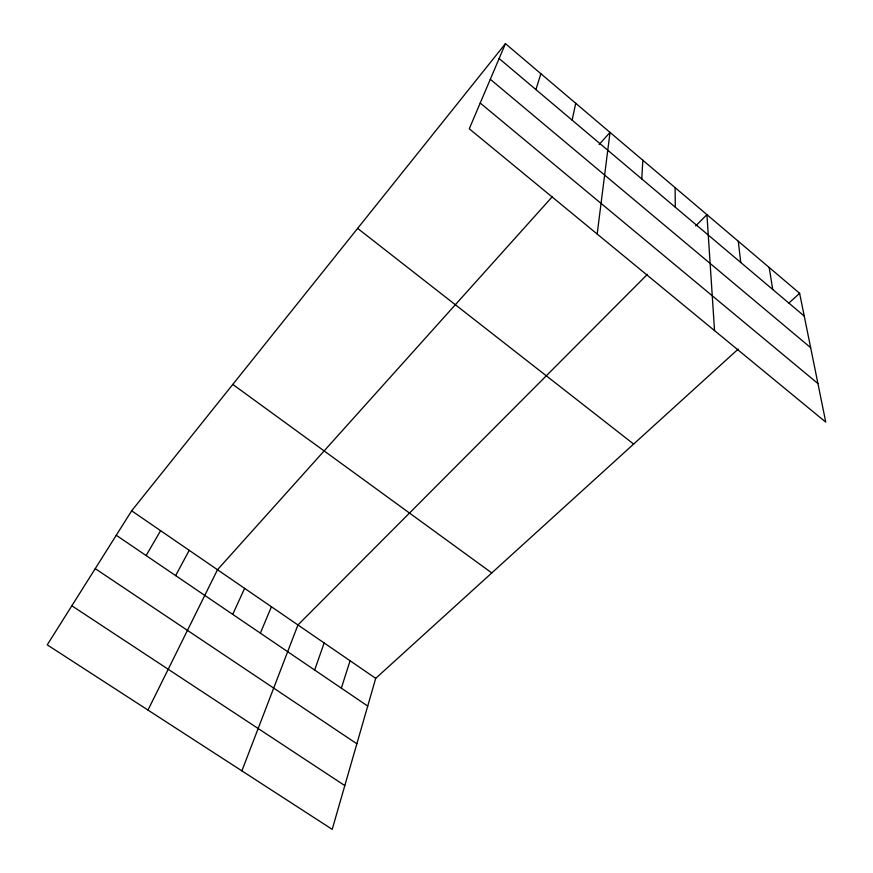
<?xml version="1.0" encoding="UTF-8"?>
<svg xmlns="http://www.w3.org/2000/svg" width="873" height="873" viewBox="0 0 873 873"><rect width="100%" height="100%" fill="white"/><g stroke="black" fill="none" stroke-linecap="round" stroke-linejoin="round"><path stroke-width="1.31" d="M641.786 178.943L642.812 160.217M597.176 234.029L610.02 132.39L599.151 144.503M572.142 120.158L575.711 103.276M738.22 349.08L375.706 678.354L332.209 829.35L47.24 644.852L131.659 510.814L505.445 43.65L799.624 293.306L825.76 422.128L469.281 128.789L505.445 43.65M535.935 89.592L540.856 73.703M341.343 688.153L350.073 660.752M314.662 670.028L324.156 642.954M241.886 770.87L297.933 624.97L647.428 274.34M260.361 633.143L271.427 606.768M232.731 614.385L244.615 588.358M147.984 710.076L217.486 569.742L552.413 196.578M175.637 575.602L189.223 550.339M146.129 555.555L160.61 530.697M695.672 225.943L706.934 214.638L714.54 330.605M788.679 303.247L799.624 293.306M71.837 605.786L344.813 785.591M95.233 568.639L356.861 743.785M116.262 535.269L367.719 706.071M131.659 510.814L375.706 678.354M232.785 384.426L491.772 572.928M357.635 228.388L633.656 444.062M480.215 103.036L817.936 383.553M490.31 79.279L810.657 347.672M499.127 58.524L804.251 316.07M769.178 267.465L772.736 289.476M738.285 241.243L740.751 262.478M675.113 187.63L675.287 207.217"/></g></svg>
